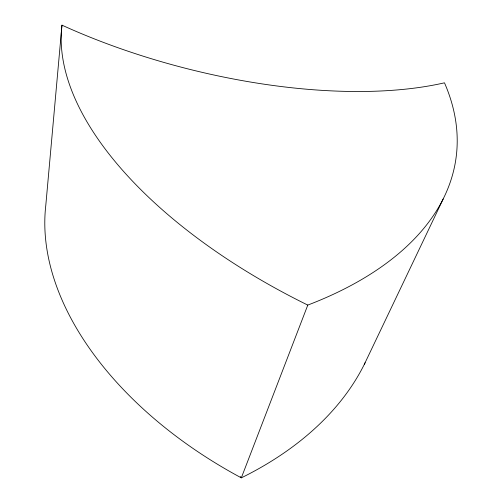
<?xml version="1.0" encoding="UTF-8"?>
<svg xmlns="http://www.w3.org/2000/svg" width="503" height="503" viewBox="0 0 503 503"><rect width="100%" height="100%" fill="white"/><g stroke="black" fill="none" stroke-linecap="round" stroke-linejoin="round"><path stroke-width="0.75" d="M240.415 476.574L241.327 477.85L307.792 305.082A455.196 239.221 7.7 0 0 444.476 82.813A322.492 130.409 14.3 0 1 61.97 25.15L45.779 205.526A339.047 215.561 23.2 0 0 241.327 477.85A378.715 251.223 4.2 0 0 365.109 362.732M364.379 364.216L443.193 198.993M307.792 305.082A399.445 198.283 21.5 0 1 61.97 25.15"/></g></svg>
